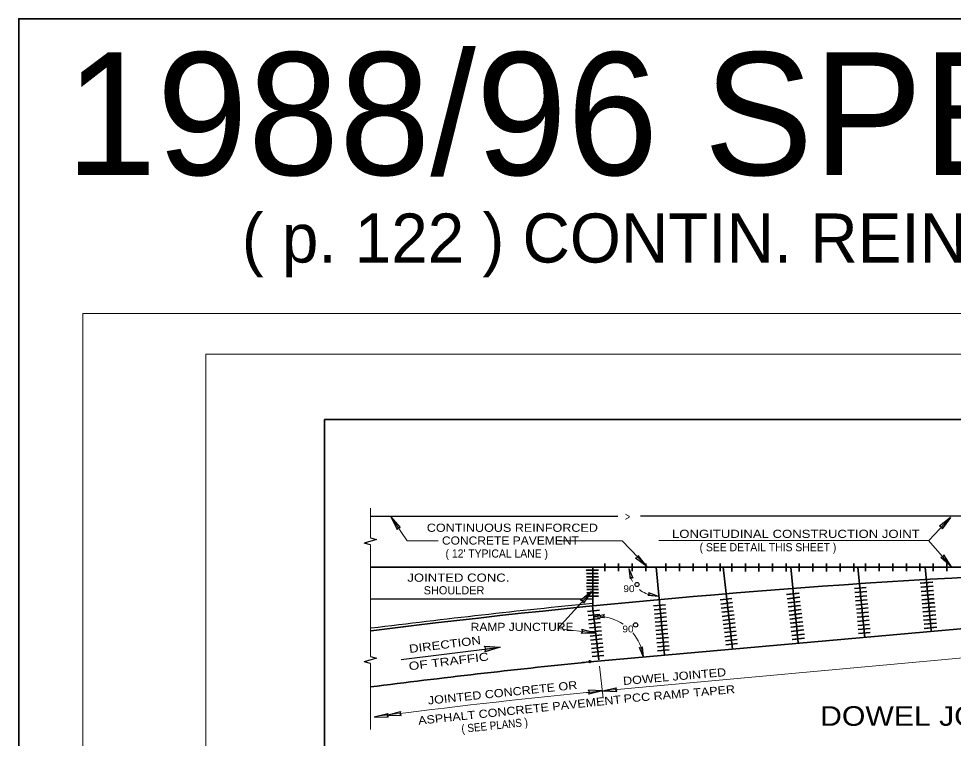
# Model space of a CAD drawing. Extents: x 34103 to 34476, y -22046 to -21727.
# Drawn here: x 34103.2 to 34217.5, y -21815.3 to -21727.2 of the extents above; entities that cross this region are included whole.
import ezdxf

# ---------------------------------------------------------------- set-up
doc = ezdxf.new("R2010")
doc.units = 0
doc.header["$LTSCALE"] = 0.4
doc.header["$PDMODE"] = 32
doc.header["$PDSIZE"] = 0.2
doc.layers.add('1', color=7, linetype='Continuous', lineweight=25)
doc.layers.add('40', color=7, linetype='Continuous', lineweight=35)

msp = doc.modelspace()

# ---------------------------------------------------------------- hatches: boundary and pattern name
at = {"layer": '1'}
msp.add_hatch(color=256, dxfattribs=at).paths.add_polyline_path([(34160.2592, -21804.7037), (34160.3332, -21804.3432), (34160.1744, -21804.0091), (34162.0782, -21804.1172)])

# ---------------------------------------------------------------- linework, layer by layer
at = {"layer": '1', "lineweight": 13}
for p, q in [((34146.2276, -21790.7519), (34146.2276, -21787.1195)), ((34146.2276, -21791.6091), (34146.2276, -21801.0042)), ((34146.2276, -21805.2709), (34146.2276, -21800.128)), ((34146.2276, -21806.1281), (34146.2276, -21814.2234))]:
    msp.add_line(p, q, dxfattribs=at)
at = {"layer": '1'}
for p, q in [((34146.2276, -21791.6091), (34145.4718, -21791.4074)), ((34146.2276, -21806.1281), (34145.4718, -21805.9264))]:
    msp.add_line(p, q, dxfattribs=at)
at = {"layer": '1', "lineweight": 35}
msp.add_lwpolyline([(34103.186, -21997.5558), (34476.373, -21997.5558), (34476.373, -21727.2399), (34103.186, -21727.2399)], close=True, dxfattribs=at)
at = {"layer": '1', "lineweight": 13}
msp.add_lwpolyline([(34471.0532, -21993.3173), (34111.0533, -21993.3173), (34111.0533, -21763.3175), (34471.0532, -21763.3175)], close=True, dxfattribs=at)
msp.add_lwpolyline([(34471.0791, -21768.2913), (34126.0792, -21768.2913), (34126.0792, -21988.2912), (34471.0532, -21988.2912)], dxfattribs=at)
at = {"layer": '1', "lineweight": 35}
msp.add_lwpolyline([(34140.6042, -21981.2803), (34140.6182, -21776.2912), (34466.0791, -21776.2913), (34466.0791, -21981.2912), (34140.5294, -21981.2912)], dxfattribs=at)
at = {"layer": '1'}
for points in [[(34146.2276, -21790.7519), (34146.96, -21790.9473), (34145.4718, -21791.4074)], [(34146.2276, -21805.2709), (34146.96, -21805.4663), (34145.4718, -21805.9264)]]:
    msp.add_lwpolyline(points, dxfattribs=at)
msp.add_lwpolyline([(34160.2592, -21804.7037), (34160.3332, -21804.3432), (34160.1744, -21804.0091), (34162.0782, -21804.1172)], close=True, dxfattribs=at)
at = {"layer": '40', "lineweight": 25}
for p, q in [((34146.2276, -21788.1244), (34176.4995, -21788.1244)), ((34148.7192, -21788.1982), (34148.743, -21788.2334)), ((34148.7201, -21788.1981), (34149.4823, -21789.7388)), ((34148.7201, -21788.1981), (34149.8697, -21789.4761)), ((34224.0272, -21788.1244), (34179.276, -21788.1244)), ((34217.1672, -21788.2561), (34215.8381, -21789.3463)), ((34217.1672, -21788.2561), (34216.1814, -21789.6643)), ((34217.1667, -21788.2552), (34217.1379, -21788.2864)), ((34180.0312, -21794.2787), (34178.6616, -21793.2399)), ((34180.0312, -21794.2787), (34178.9925, -21792.909)), ((34217.2886, -21794.2973), (34216.0002, -21793.1593)), ((34217.2886, -21794.2973), (34216.3549, -21792.854)), ((34177.8174, -21794.4897), (34178.3227, -21795.6757)), ((34177.8174, -21794.4897), (34177.9841, -21795.7681)), ((34177.8179, -21794.4892), (34177.8262, -21794.5201)), ((34180.0321, -21794.2783), (34180.002, -21794.2483)), ((34217.2894, -21794.2971), (34217.2617, -21794.2648)), ((34146.2276, -21798.2365), (34172.1367, -21798.2365)), ((34173.2613, -21797.3224), (34171.9388, -21798.4206)), ((34173.2613, -21797.3224), (34172.284, -21798.7366)), ((34172.6514, -21798.2365), (34173.4155, -21798.2365)), ((34181.4668, -21797.9508), (34180.1848, -21797.8144)), ((34181.4668, -21797.9508), (34180.2692, -21797.4737)), ((34181.467, -21797.9515), (34181.436, -21797.9438)), ((34173.5511, -21800.3708), (34173.583, -21800.3694)), ((34173.5513, -21800.3714), (34174.8198, -21800.1407)), ((34173.5513, -21800.3714), (34174.835, -21800.4913)), ((34173.7482, -21802.4287), (34172.0293, -21802.4448)), ((34173.7482, -21802.4287), (34172.0887, -21801.9806)), ((34179.6122, -21805.3583), (34179.4901, -21804.0748)), ((34149.9909, -21805.6308), (34161.4871, -21804.1937)), ((34179.6122, -21805.3583), (34179.1484, -21804.1554)), ((34179.6117, -21805.3587), (34179.6043, -21805.3277)), ((34172.6574, -21809.6607), (34174.6018, -21809.4829)), ((34174.6013, -21809.4821), (34172.8841, -21809.4042)), ((34174.6013, -21809.4821), (34172.9267, -21809.8702)), ((34174.6269, -21809.4815), (34176.3015, -21809.0933)), ((34174.6269, -21809.4815), (34176.3442, -21809.5594)), ((34148.2474, -21812.4657), (34149.9075, -21812.0196)), ((34146.6687, -21812.6751), (34148.3288, -21812.229)), ((34146.6687, -21812.6751), (34148.3877, -21812.6933)), ((34148.2474, -21812.4657), (34149.9663, -21812.4839))]:
    msp.add_line(p, q, dxfattribs=at)
at = {"layer": '40', "lineweight": 13}
for p, q in [((34214.5951, -21791.0312), (34217.1674, -21788.2547)), ((34214.5134, -21791.0721), (34217.2899, -21794.2977)), ((34299.6087, -21798.0508), (34174.6265, -21809.4807)), ((34174.2515, -21806.4675), (34174.7062, -21810.3779))]:
    msp.add_line(p, q, dxfattribs=at)
at = {"layer": '40'}
for p, q in [((34146.2276, -21794.3308), (34299.6087, -21794.3308)), ((34172.1818, -21806.0182), (34295.73, -21794.9558)), ((34174.1255, -21794.7269), (34172.6113, -21794.7269)), ((34173.4155, -21794.3308), (34173.4155, -21799.0799)), ((34174.9162, -21793.8821), (34174.9162, -21794.8293)), ((34176.5828, -21793.8821), (34176.5828, -21794.8293)), ((34178.2495, -21793.8821), (34178.2495, -21794.8293)), ((34179.9162, -21793.8821), (34179.9162, -21794.8293)), ((34182.1938, -21805.1217), (34181.1634, -21794.3308)), ((34182.3571, -21793.8821), (34182.3571, -21794.8293)), ((34184.0238, -21793.8821), (34184.0238, -21794.8293)), ((34185.6904, -21793.8821), (34185.6904, -21794.8293)), ((34187.3571, -21793.8821), (34187.3571, -21794.8293)), ((34189.0238, -21793.8821), (34189.0238, -21794.8293)), ((34190.516, -21804.3765), (34189.3795, -21794.3308)), ((34190.4237, -21793.9107), (34190.4237, -21794.858)), ((34192.0903, -21793.9107), (34192.0903, -21794.858)), ((34193.757, -21793.9107), (34193.757, -21794.858)), ((34195.4237, -21793.9107), (34195.4237, -21794.858)), ((34197.0903, -21793.9107), (34197.0903, -21794.858)), ((34198.5379, -21803.5885), (34197.6533, -21794.3308)), ((34198.6912, -21793.9107), (34198.6912, -21794.858)), ((34200.3578, -21793.9107), (34200.3578, -21794.858)), ((34202.0245, -21793.9107), (34202.0245, -21794.858)), ((34203.6912, -21793.9107), (34203.6912, -21794.858)), ((34205.3578, -21793.9107), (34205.3578, -21794.858)), ((34206.6904, -21802.9772), (34205.8646, -21794.3308)), ((34206.7864, -21793.882), (34206.7864, -21794.8292)), ((34208.4531, -21793.882), (34208.4531, -21794.8292)), ((34210.1197, -21793.882), (34210.1197, -21794.8292)), ((34211.7864, -21793.882), (34211.7864, -21794.8292)), ((34213.4531, -21793.882), (34213.4531, -21794.8292)), ((34214.8172, -21802.0949), (34214.0755, -21794.3308)), ((34215.0539, -21793.882), (34215.0539, -21794.8292)), ((34216.7206, -21793.882), (34216.7206, -21794.8292)), ((34174.1255, -21795.5094), (34172.6336, -21795.5094)), ((34174.0616, -21795.1338), (34172.6591, -21795.1338)), ((34174.1042, -21795.9217), (34172.7017, -21795.9217)), ((34174.1255, -21796.3144), (34172.656, -21796.3144)), ((34174.0616, -21796.7095), (34172.6591, -21796.7095)), ((34174.111, -21797.0747), (34172.6783, -21797.0747)), ((34205.4367, -21796.9497), (34206.8724, -21796.8174)), ((34213.4883, -21796.3023), (34214.9241, -21796.17)), ((34213.5488, -21796.8067), (34214.9846, -21796.6745)), ((34213.5829, -21796.3056), (34215.0186, -21796.1732)), ((34213.583, -21797.3197), (34215.0188, -21797.1875)), ((34213.6434, -21796.8101), (34215.0793, -21796.6779)), ((34213.6777, -21797.3231), (34215.1134, -21797.1909)), ((34173.0001, -21797.4973), (34172.7017, -21797.4973)), ((34174.1255, -21797.9019), (34172.8838, -21797.9019)), ((34174.1042, -21797.4973), (34173.1993, -21797.4973)), ((34189.0106, -21798.3502), (34190.4409, -21798.1679)), ((34197.138, -21797.6963), (34198.5683, -21797.514)), ((34197.2161, -21798.1984), (34198.6464, -21798.0161)), ((34197.2327, -21797.6963), (34198.663, -21797.514)), ((34197.3108, -21798.1984), (34198.7411, -21798.0161)), ((34205.4972, -21797.4542), (34206.9331, -21797.322)), ((34205.5315, -21797.9672), (34206.9672, -21797.835)), ((34205.5712, -21798.4567), (34207.0071, -21798.3244)), ((34213.6229, -21797.8092), (34215.0586, -21797.6771)), ((34213.6757, -21798.3277), (34215.1116, -21798.1955)), ((34213.7174, -21797.8126), (34215.1533, -21797.6802)), ((34213.7704, -21798.3311), (34215.2062, -21798.1987)), ((34174.1551, -21805.6991), (34173.4057, -21799.0759)), ((34180.8623, -21799.0656), (34182.2982, -21798.9332)), ((34180.9229, -21799.5701), (34182.3587, -21799.4379)), ((34189.0887, -21798.8522), (34190.519, -21798.67)), ((34189.1408, -21799.3638), (34190.5711, -21799.1815)), ((34197.2682, -21798.7099), (34198.6985, -21798.5276)), ((34197.3251, -21799.1977), (34198.7554, -21799.0154)), ((34197.3629, -21798.7099), (34198.7932, -21798.5276)), ((34197.3961, -21799.714), (34198.8264, -21799.5317)), ((34197.4198, -21799.1977), (34198.8501, -21799.0154)), ((34197.4908, -21799.714), (34198.9211, -21799.5317)), ((34205.6242, -21798.9752), (34207.06, -21798.8429)), ((34205.6735, -21799.465), (34207.1093, -21799.3327)), ((34213.725, -21798.8176), (34215.1608, -21798.6852)), ((34213.7645, -21799.3165), (34215.2003, -21799.1842)), ((34213.8197, -21798.8209), (34215.2555, -21798.6887)), ((34213.8592, -21799.3199), (34215.295, -21799.1876)), ((34172.7918, -21799.7614), (34174.226, -21799.6127)), ((34172.8582, -21800.2653), (34174.2923, -21800.1166)), ((34172.8982, -21800.7778), (34174.3324, -21800.629)), ((34180.9571, -21800.0831), (34182.3929, -21799.9507)), ((34180.997, -21800.5726), (34182.4328, -21800.4402)), ((34189.1977, -21799.8516), (34190.628, -21799.6692)), ((34189.2687, -21800.3679), (34190.699, -21800.1856)), ((34189.335, -21800.8557), (34190.7653, -21800.6734)), ((34197.4624, -21800.2018), (34198.8927, -21800.0195)), ((34197.5193, -21800.6991), (34198.9496, -21800.5167)), ((34197.5571, -21800.2018), (34198.9874, -21800.0195)), ((34197.614, -21800.6991), (34199.0443, -21800.5167)), ((34205.713, -21799.964), (34207.1488, -21799.8317)), ((34205.7571, -21800.4631), (34207.1929, -21800.3309)), ((34213.8086, -21799.8157), (34215.2444, -21799.6834)), ((34213.8572, -21800.3245), (34215.293, -21800.1922)), ((34213.9033, -21799.819), (34215.3391, -21799.6868)), ((34213.9519, -21800.3279), (34215.3876, -21800.1955)), ((34172.9437, -21801.2668), (34174.378, -21801.118)), ((34173.0026, -21801.7847), (34174.4367, -21801.6359)), ((34181.0499, -21801.0911), (34182.4856, -21800.9587)), ((34181.0992, -21801.5809), (34182.5349, -21801.4485)), ((34189.3919, -21801.353), (34190.8222, -21801.1707)), ((34189.4534, -21801.8502), (34190.8837, -21801.668)), ((34197.5808, -21801.1964), (34199.0111, -21801.0141)), ((34197.6471, -21801.7032), (34199.0774, -21801.5209)), ((34197.6755, -21801.1964), (34199.1058, -21801.0141)), ((34197.7418, -21801.7032), (34199.1721, -21801.5209)), ((34205.8057, -21800.972), (34207.2414, -21800.8396)), ((34205.8402, -21801.4755), (34207.276, -21801.3432)), ((34213.8917, -21800.8281), (34215.3276, -21800.6957)), ((34213.9546, -21801.3327), (34215.3905, -21801.2005)), ((34213.9752, -21801.8311), (34215.411, -21801.6987)), ((34213.9864, -21800.8314), (34215.4222, -21800.6992)), ((34214.0493, -21801.336), (34215.4851, -21801.2038)), ((34214.0698, -21801.8344), (34215.5056, -21801.7021)), ((34173.1027, -21802.7724), (34174.5368, -21802.6236)), ((34173.2029, -21802.2588), (34174.4916, -21802.125)), ((34181.1387, -21802.0799), (34182.5744, -21801.9476)), ((34181.1828, -21802.579), (34182.6185, -21802.4467)), ((34181.2313, -21803.0877), (34182.6671, -21802.9555)), ((34189.5197, -21802.3571), (34190.95, -21802.1747)), ((34189.5718, -21802.8592), (34191.0021, -21802.6769)), ((34197.6992, -21802.2052), (34199.1295, -21802.023)), ((34197.7797, -21802.7074), (34199.21, -21802.5251)), ((34197.7939, -21802.2052), (34199.2242, -21802.023)), ((34197.8744, -21802.7074), (34199.3047, -21802.5251)), ((34205.9031, -21801.9801), (34207.3389, -21801.8479)), ((34205.9236, -21802.4785), (34207.3594, -21802.3462)), ((34173.1526, -21803.271), (34174.5867, -21803.1223)), ((34173.2069, -21803.779), (34174.6411, -21803.6304)), ((34181.2659, -21803.5914), (34182.7016, -21803.4592)), ((34181.3288, -21804.096), (34182.7645, -21803.9637)), ((34189.6523, -21803.3612), (34191.0826, -21803.179)), ((34189.6902, -21803.8586), (34191.1205, -21803.6763)), ((34197.8176, -21803.2047), (34199.2479, -21803.0224)), ((34197.9044, -21803.6684), (34197.9044, -21803.6594)), ((34197.9123, -21803.2047), (34199.3426, -21803.0224)), ((34173.2473, -21804.2823), (34174.6813, -21804.1337)), ((34173.316, -21804.7862), (34174.75, -21804.6374)), ((34173.3422, -21805.2842), (34174.7764, -21805.1356)), ((34181.3493, -21804.5942), (34182.7852, -21804.4621))]:
    msp.add_line(p, q, dxfattribs=at)
at = {"layer": '40', "lineweight": 13}
for points in [[(34154.5057, -21791.1272), (34150.706, -21791.1272), (34148.7188, -21788.1975)], [(34169.2335, -21791.1269), (34177.019, -21791.1269), (34180.0326, -21794.279)], [(34183.6098, -21791.0862), (34181.5013, -21791.0719), (34214.5632, -21791.0683)], [(34173.7485, -21802.4295), (34169.1281, -21801.8389), (34173.2622, -21797.3227)]]:
    msp.add_lwpolyline(points, dxfattribs=at)
at = {"layer": '40', "lineweight": 25}
for points in [[(34149.4823, -21789.7388), (34149.6041, -21789.497), (34149.8697, -21789.4761)], [(34215.8381, -21789.3463), (34216.1011, -21789.4103), (34216.1814, -21789.6643)], [(34178.9925, -21792.909), (34178.9185, -21793.1693), (34178.6616, -21793.2399)], [(34216.3549, -21792.854), (34216.2617, -21793.1081), (34216.0002, -21793.1593)], [(34178.3227, -21795.6757), (34178.1256, -21795.6271), (34177.9841, -21795.7681)], [(34180.1848, -21797.8144), (34180.3233, -21797.666), (34180.2692, -21797.4737)], [(34172.284, -21798.7366), (34172.1986, -21798.4797), (34171.9388, -21798.4206)], [(34174.8198, -21800.1407), (34174.7288, -21800.3221), (34174.835, -21800.4913)], [(34172.0293, -21802.4448), (34172.19, -21802.227), (34172.0887, -21801.9806)], [(34179.1484, -21804.1554), (34179.3437, -21804.2109), (34179.4901, -21804.0748)], [(34172.9267, -21809.8702), (34173.0364, -21809.6228), (34172.8841, -21809.4042)], [(34176.3015, -21809.0933), (34176.1918, -21809.3407), (34176.3442, -21809.5594)], [(34149.9075, -21812.0196), (34149.8065, -21812.2707), (34149.9663, -21812.4839)], [(34148.3288, -21812.229), (34148.2278, -21812.4801), (34148.3877, -21812.6933)]]:
    msp.add_lwpolyline(points, dxfattribs=at)
for centre in [(34178.8288, -21796.4646), (34178.6596, -21801.4085)]:
    msp.add_circle(centre, 0.2582, dxfattribs=at)
at = {"layer": '40'}
for centre, start, end in [((34275.8995, -22834.4979), 92.49771, 97.15531), ((34278.0727, -22841.0855), 95.82841, 97.27989)]:
    msp.add_arc(centre, 1040.4728, start, end, dxfattribs=at)
at = {"layer": '40', "lineweight": 13}
for centre, radius, start, end in [((34181.2046, -21794.4939), 3.3286, 195.59348, 209.00554), ((34181.2046, -21794.4939), 3.3286, 231.41236, 262.31592), ((34173.9408, -21806.0453), 5.7001, 55.89877, 86.5879), ((34173.9408, -21806.0453), 5.7001, 8.84716, 39.86999), ((34278.1483, -22844.7713), 1040.4728, 95.82019, 97.21781)]:
    msp.add_arc(centre, radius, start, end, dxfattribs=at)
at = {"layer": '40', "lineweight": 25}
msp.add_arc((34276.1236, -22834.1672), 1040.4728, 95.66506, 97.16731, dxfattribs=at)
at = {"layer": '40'}
msp.add_point((34173.0652, -21805.8919), dxfattribs=at)

# ---------------------------------------------------------------- texts
at = {"layer": '1'}
for s, height, p in [('1988/96 SPECS. - FINAL ENGLISH', 15, (34108.9186, -21746.3601)), ('( p. 122 ) CONTIN. REINF. CONC. PAVEMENT - ( CRCP-2-4 ) - FINAL ENGLISH ( 5/1/97 )', 6, (34130.4872, -21757.0732))]:
    msp.add_text(s, height=height, dxfattribs=at).set_placement(p)
at = {"layer": '40'}
for s, height, width, p in [('>', 1, 0.8, (34177.3702, -21788.654)), ('CONTINUOUS REINFORCED', 1, 1.15, (34153.1183, -21790.0197)), ('LONGITUDINAL CONSTRUCTION JOINT', 1, 1.2, (34183.1128, -21790.766)), ('CONCRETE PAVEMENT', 1, 1.1, (34154.9633, -21791.5833)), (' ( SEE DETAIL THIS SHEET )', 1, 0.95, (34186.1344, -21792.3992)), ("( 12' TYPICAL LANE )", 1, 0.95, (34155.41, -21793.1702)), ('JOINTED CONC.', 1, 1.2, (34150.7352, -21796.1276)), ('90', 0.8333, 1.1, (34177.1677, -21797.3947)), ('RAMP JUNCTURE', 1, 1.1, (34158.4818, -21802.1537)), ('90', 0.8333, 1.1, (34177.0485, -21802.3219)), ('DOWEL JOINTED', 2.4, 1.15, (34201.2335, -21813.753))]:
    msp.add_text(s, height=height, dxfattribs=dict(at, width=width)).set_placement(p)
msp.add_text('SHOULDER', height=1, dxfattribs=at).set_placement((34152.7317, -21797.6729))
for s, rotation, width, p in [('DIRECTION', 7.125, 1.2, (34151.0197, -21804.8461)), ('OF TRAFFIC', 7.125, 1.25, (34150.973, -21806.968)), ('DOWEL JOINTED', 5, 1.15, (34177.1722, -21808.7677)), ('JOINTED CONCRETE OR', 6, 1.15, (34153.2974, -21811.159)), ('PCC RAMP TAPER', 5, 1.15, (34177.2368, -21810.9423)), ('ASPHALT CONCRETE PAVEMENT', 6, 1.15, (34152.1147, -21813.6182)), ('( SEE PLANS )', 6, 0.9, (34157.4054, -21814.6279))]:
    msp.add_text(s, height=1, rotation=rotation, dxfattribs=dict(at, width=width)).set_placement(p)

doc.saveas('drawing.dxf')
